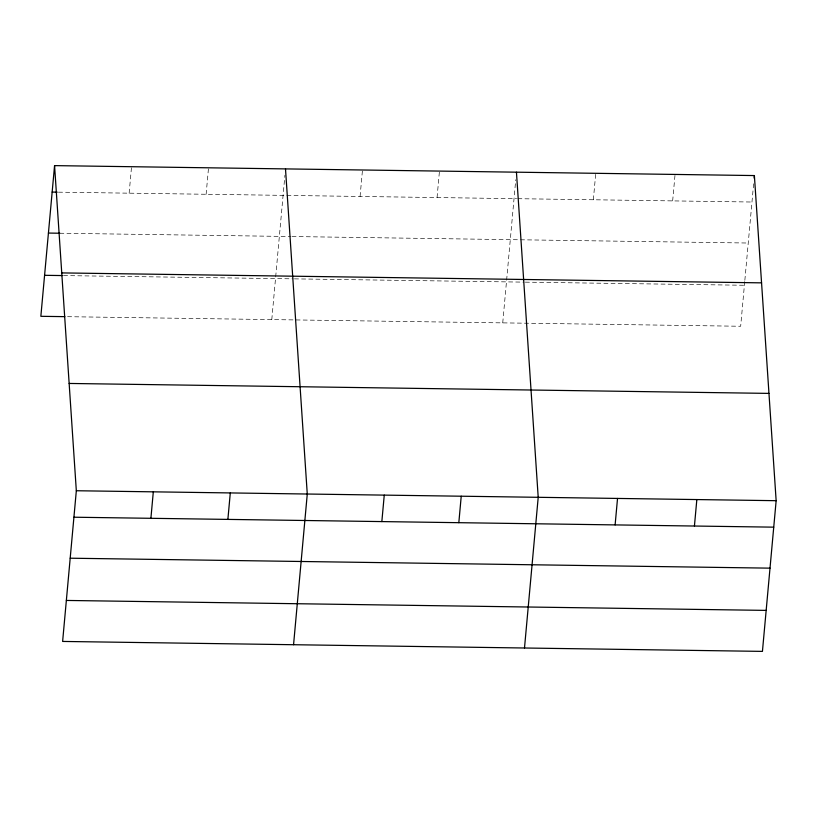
<?xml version="1.0" encoding="UTF-8"?>
<svg xmlns="http://www.w3.org/2000/svg" width="817" height="817" viewBox="0 0 817 817"><rect width="100%" height="100%" fill="white"/><g stroke="black" fill="none" stroke-linecap="round" stroke-linejoin="round"><path stroke-width="0.61" stroke-dasharray="4.08 3.06" d="M129.137 193.169L131.547 166.709M206.119 194.262L208.529 167.802M271.785 319.59L284.929 175.195M360.072 196.458L362.482 169.987M437.054 197.551L439.464 171.09M502.731 322.878L515.752 179.74M593.346 199.777L595.756 173.306M672.657 200.9L675.067 174.44M744.736 281.538L740.672 326.259L66.085 316.669M744.849 280.292L753.693 183.12M58.467 192.169L285.623 195.396M286.879 195.416L516.548 198.684M517.815 198.694L751.977 202.024M59.784 233.233L290.719 236.522M291.986 236.532L748.239 243.027M63.512 275.584L293.191 278.842M294.447 278.863L524.085 282.131M525.341 282.151L744.399 285.266"/><path stroke-width="1.23" d="M54.565 165.616L76.328 490.741L62.623 641.437L762.435 651.384L776.15 500.688L754.377 175.563L54.565 165.616L40.85 316.312L64.829 316.649M150.9 518.305L153.31 491.834M227.882 519.398L230.292 492.927M293.558 644.715L307.274 494.03L285.501 168.894M381.845 521.583L384.256 495.122M458.827 522.676L461.227 496.215M524.494 648.004L538.209 497.308L516.446 172.183M615.119 524.902L617.529 498.441M694.43 526.025L696.84 499.565M754.152 178.086L754.377 175.563M52.155 192.077L57.2 192.148M48.428 233.07L59.784 233.233M61.745 272.909L761.567 282.856M44.578 275.309L62.245 275.564M69.149 383.449L768.971 393.396M76.328 490.741L776.15 500.688M73.928 517.212L773.74 527.159M70.191 558.205L770.012 568.152M66.351 600.444L766.162 610.391"/></g></svg>
